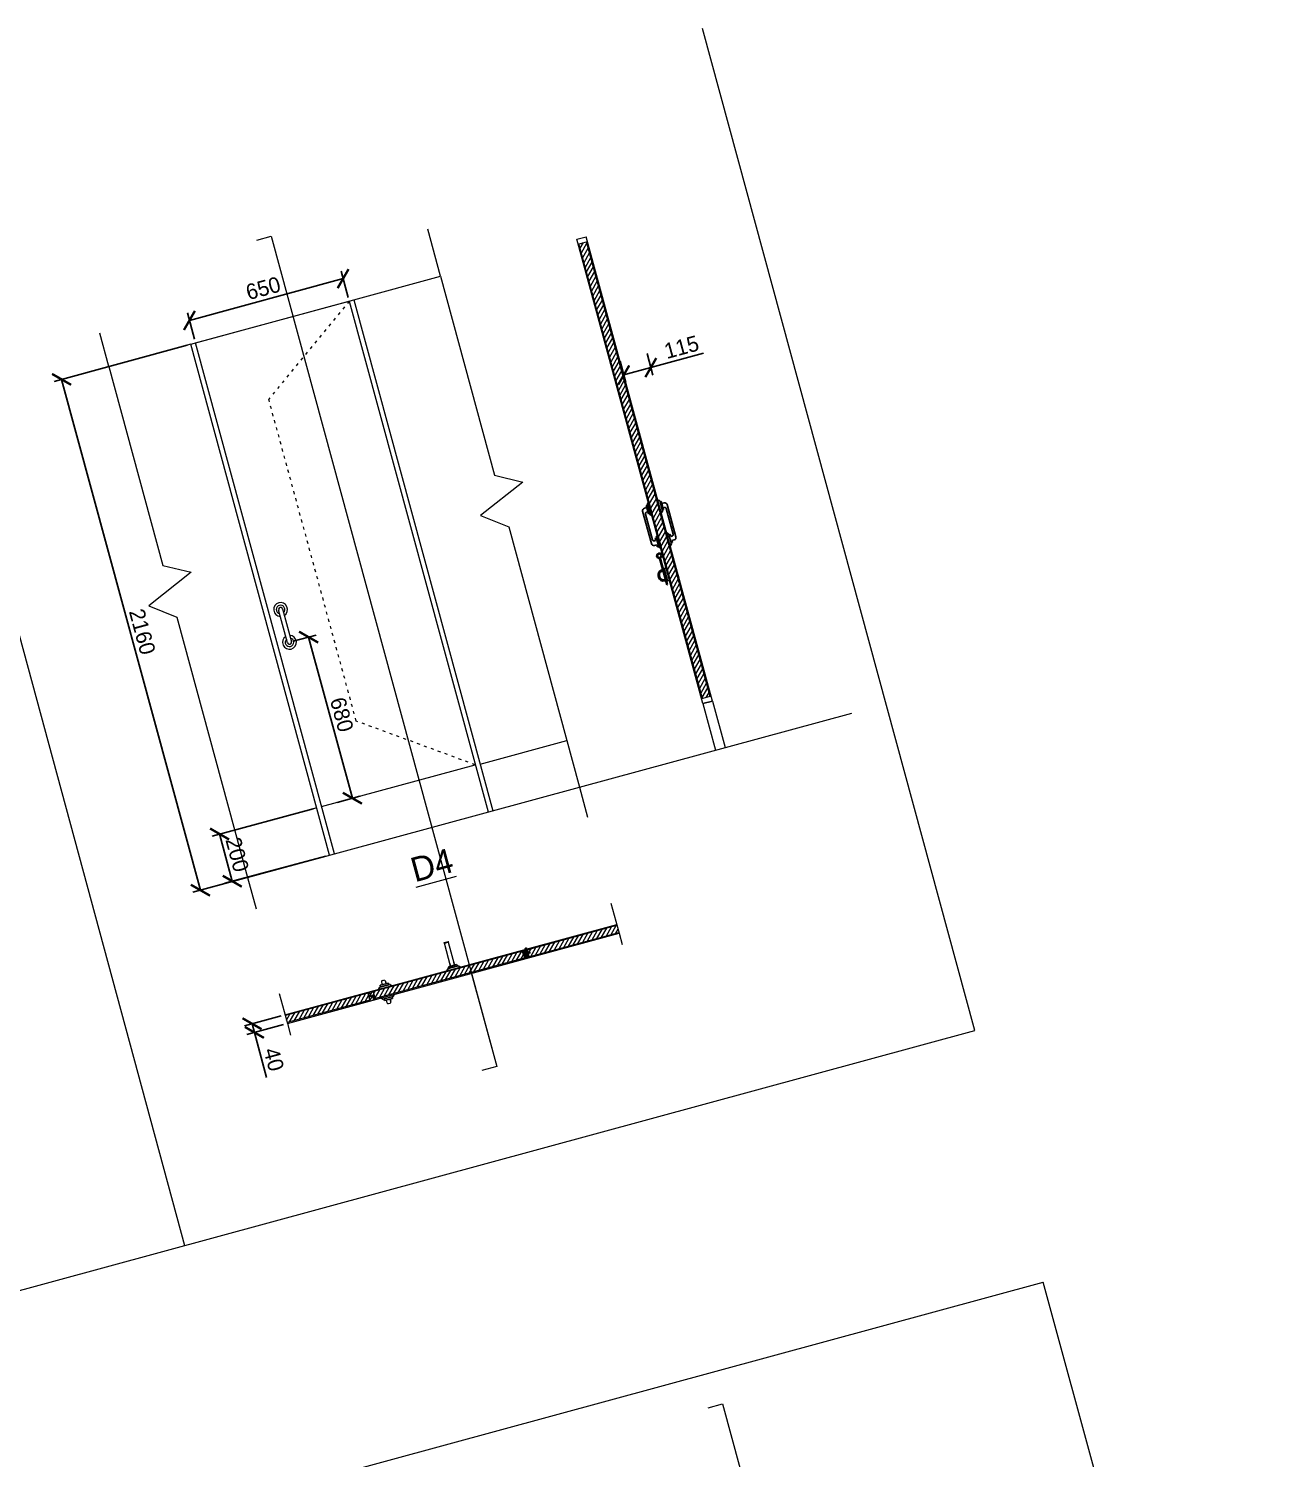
# Model space of a CAD drawing. Header units: millimetres. Extents: x -31731215 to 29997125, y -14487545 to 25622576.
# Drawn here: x 2271914 to 2277036, y -881538 to -875704 of the extents above; entities that cross this region are included whole.
import ezdxf

# ---------------------------------------------------------------- set-up
doc = ezdxf.new("R2010")
doc.units = ezdxf.units.MM
doc.header["$MEASUREMENT"] = 0
for name, pattern in [('1', [0]), ('ACAD_ISO03W100', [30, 12, -18]), ('HIDDEN2', [0.1875, 0.125, -0.0625])]:
    doc.linetypes.add(name, pattern=pattern)
for name, color, linetype, lineweight in [('DIMNSION', 156, 'Continuous', 15), ('ELE', 245, 'Continuous', 13), ('HATCH', 8, '1', 18), ('raling2', 245, 'Continuous', 9), ('THIN LINES', 54, 'Continuous', 0), ('toilet', 161, 'Continuous', 18), ('WALL', 10, '1', 20), ('walls', 10, 'Continuous', 20)]:
    doc.layers.add(name, color=color, linetype=linetype, lineweight=lineweight)
doc.layers.add('door outer', color=40, linetype='Continuous')
doc.layers.add('hard wear', color=54, linetype='Continuous')
doc.layers.add('hidden', color=7, linetype='ACAD_ISO03W100', lineweight=9, true_color=0x873171)
doc.dimstyles.new('ISO-25', dxfattribs={"dimtxt": 63.5, "dimasz": 63.5, "dimexe": 31.75, "dimexo": 15.875, "dimgap": 15.875, "dimtad": 1, "dimtxsty": 'Standard', "dimblk1": 'ARCHTICK', "dimblk2": 'ARCHTICK', "dimsah": 1, "dimcen": 63.5, "dimadec": 0, "dimazin": 0, "dimtfac": 1, "dimtmove": 0, "dimatfit": 3, "dimfxl": 25.4, "dimarcsym": 0})

# ---------------------------------------------------------------- blocks, each defined once
blk = doc.blocks.new('SCREW')
at = {"layer": 'hard wear'}
h = blk.add_hatch(dxfattribs=at)
h.set_pattern_fill('ANSI31', color=256, scale=5, style=0)
h.set_pattern_definition([(45, (-69846.5451, 322117.2786), (-0.4419417382, 0.4419417382), [])])
h.paths.add_polyline_path([(0, 0.8), (0, -0.8), (5, -0.4), (5, 0.4)])
h.paths.add_polyline_path([(5, 0.4), (5, -0.4), (10.7, 0)])
for p, q in [((0, 0.8), (-0.6, 1.4)), ((-0.6, 1.4), (-0.6, 0.2)), ((-0.6, 0.2), (-0.4, 0.2)), ((-0.4, 0.2), (-0.4, -0.2)), ((0, -0.8), (0, 0.8)), ((0, 0.8), (10.7, 0)), ((0, -0.8), (10.7, 0)), ((-0.4, -0.2), (-0.6, -0.2)), ((-0.6, -0.2), (-0.6, -1.4)), ((-0.6, -1.4), (0, -0.8))]:
    blk.add_line(p, q, dxfattribs=at)
blk = doc.blocks.new('CADI SIDE')
for p, q in [((10.9, 129.3), (12.7, 129.3)), ((-7.7, 63.9), (-4, 63.9)), ((-7.7, 58.9), (-4, 58.9)), ((-4, 110.7), (-4, 0)), ((-4, 84.8), (0, 84.8)), ((-4, 71.9), (0, 71.9)), ((0, 110.7), (0, 0)), ((0, 63.9), (3.3, 63.9)), ((0, 59.9), (3.3, 59.9)), ((3.3, 67), (3.3, 14.7)), ((3.3, 67), (12.7, 67)), ((10.9, 115), (12.7, 115)), ((-27.7, 43.9), (-27.7, 37.8)), ((-22.7, 43.9), (-22.7, 37.8)), ((-7.7, 22.8), (-4, 22.8)), ((-7.7, 17.8), (-4, 17.8)), ((-4, 9.7), (0, 9.7)), ((-4, 0), (0, 0)), ((0, 21.8), (3.3, 21.8)), ((0, 17.8), (3.3, 17.8)), ((3.3, 14.7), (12.7, 14.7))]:
    blk.add_line(p, q)
for radius in [8.37, 7.5]:
    blk.add_circle((-2, 122.2), radius)
for centre, radius, start, end in [((-2, 122.2), 10.9, 40.01214, 255.36101), ((-2, 122.2), 10, 50.33102, 309.66898), ((8.4, 137.7), 8.82, 229.51602, 286.55449), ((-7.7, 43.9), 20, 90, 180), ((-7.7, 43.9), 15, 90, 180), ((-5, 110.7), 1, 0, 75.36101), ((1, 110.7), 1, 104.63899, 180), ((-2, 122.2), 10.9, 284.63899, 319.98786), ((8.4, 106.6), 8.82, 73.44551, 130.48398), ((-7.7, 37.8), 20, 180, 270), ((-7.7, 37.8), 15, 180, 270)]:
    blk.add_arc(centre, radius, start, end)
blk = doc.blocks.new('_ArchTick')
at = {"color": 0, "linetype": 'ByBlock', "const_width": 0.15}
blk.add_lwpolyline([(-0.5, -0.5), (0.5, 0.5)], dxfattribs=at)
blk = doc.blocks.new('*D597')
at = {"layer": 'Defpoints', "color": 0, "transparency": 16777216}
for p in [(2272576.2, -876991.7), (2273142.9, -879076.1), (2272615.5, -879219.5)]:
    blk.add_point(p, dxfattribs=at)
at = {"layer": 'THIN LINES', "color": 0, "lineweight": -2, "transparency": 16777216}
for p, q in [((2272560.9, -876995.9), (2272018.2, -877143.4)), ((2272048.8, -877135.1), (2272615.5, -879219.5)), ((2273127.6, -879080.2), (2272584.8, -879227.8))]:
    blk.add_line(p, q, dxfattribs=at)
at = {"layer": 'THIN LINES', "color": 0, "lineweight": -2, "transparency": 16777216, "xscale": 63.50000000000001, "yscale": 63.50000000000001, "zscale": 63.50000000000001}
for p, rotation in [((2272048.8, -877135.1), 105.2086876161795), ((2272615.5, -879219.5), 285.2086876161794)]:
    blk.add_blockref('_ArchTick', p, dxfattribs=dict(at, rotation=rotation))
at = {"layer": 'THIN LINES', "color": 0, "transparency": 16777216, "insert": (2272378.1, -878164.8), "char_height": 63.5, "attachment_point": 5, "rotation": 285.20869}
blk.add_mtext('2160', dxfattribs=at)
blk = doc.blocks.new('*D598')
at = {"layer": 'Defpoints', "color": 0, "transparency": 16777216}
for p in [(2273090.6, -878883.6), (2273142.3, -879076.2), (2272745.4, -879182.8)]:
    blk.add_point(p, dxfattribs=at)
at = {"layer": 'THIN LINES', "color": 0, "lineweight": -2, "transparency": 16777216}
for p, q in [((2273075.2, -878887.7), (2272663.1, -878998.4)), ((2272693.7, -878990.1), (2272745.4, -879182.8)), ((2273127, -879080.3), (2272714.8, -879191))]:
    blk.add_line(p, q, dxfattribs=at)
at = {"layer": 'THIN LINES', "color": 0, "lineweight": -2, "transparency": 16777216, "xscale": 63.50000000000001, "yscale": 63.50000000000001, "zscale": 63.50000000000001}
for p, rotation in [((2272693.7, -878990.1), 105.0291756555292), ((2272745.4, -879182.8), 285.0291756555292)]:
    blk.add_blockref('_ArchTick', p, dxfattribs=dict(at, rotation=rotation))
at = {"layer": 'THIN LINES', "color": 0, "transparency": 16777216, "insert": (2272765.6, -879074.1), "char_height": 63.5, "attachment_point": 5, "rotation": 285.02918}
blk.add_mtext('200', dxfattribs=at)
blk = doc.blocks.new('*D599')
at = {"layer": 'Defpoints', "color": 0, "transparency": 16777216}
for p in [(2272979.1, -878208), (2273157.7, -878865.3), (2273235.8, -878844.1)]:
    blk.add_point(p, dxfattribs=at)
at = {"layer": 'THIN LINES', "color": 0, "lineweight": -2, "transparency": 16777216}
for p, q in [((2272994.4, -878203.9), (2273087.7, -878178.5)), ((2273057.1, -878186.8), (2273235.8, -878844.1)), ((2273173.1, -878861.1), (2273266.4, -878835.8))]:
    blk.add_line(p, q, dxfattribs=at)
at = {"layer": 'THIN LINES', "color": 0, "lineweight": -2, "transparency": 16777216, "xscale": 63.50000000000001, "yscale": 63.50000000000001, "zscale": 63.50000000000001}
for p, rotation in [((2273057.1, -878186.8), 105.208687616175), ((2273235.8, -878844.1), 285.208687616175)]:
    blk.add_blockref('_ArchTick', p, dxfattribs=dict(at, rotation=rotation))
at = {"layer": 'THIN LINES', "color": 0, "transparency": 16777216, "insert": (2273192.4, -878503), "char_height": 63.5, "attachment_point": 5, "rotation": 285.20869}
blk.add_mtext('680', dxfattribs=at)
blk = doc.blocks.new('*D600')
at = {"layer": 'Defpoints', "color": 0, "transparency": 16777216}
for p in [(2272960.6, -879727.6), (2272835.8, -879799.9), (2272970.3, -879763.3)]:
    blk.add_point(p, dxfattribs=at)
at = {"layer": 'THIN LINES', "color": 0, "lineweight": -2, "transparency": 16777216}
for p, q in [((2272945.2, -879731.8), (2272795.5, -879772.5)), ((2272955, -879767.5), (2272805.2, -879808.2)), ((2272826.1, -879764.2), (2272835.8, -879799.9)), ((2272835.8, -879799.9), (2272885.8, -879983.7))]:
    blk.add_line(p, q, dxfattribs=at)
at = {"layer": 'THIN LINES', "color": 0, "lineweight": -2, "transparency": 16777216, "xscale": 63.50000000000001, "yscale": 63.50000000000001, "zscale": 63.50000000000001}
for p, rotation in [((2272826.1, -879764.2), 105.208687616024), ((2272835.8, -879799.9), 285.2086876160241)]:
    blk.add_blockref('_ArchTick', p, dxfattribs=dict(at, rotation=rotation))
at = {"layer": 'THIN LINES', "color": 0, "transparency": 16777216, "insert": (2272915.1, -879909.9), "char_height": 63.5, "attachment_point": 5, "rotation": 285.20869}
blk.add_mtext('40', dxfattribs=at)
blk = doc.blocks.new('*D566')
at = {"layer": 'Defpoints', "color": 0, "transparency": 16777216}
for p in [(2274323.9, -877044.9), (2274434.2, -877014.9), (2274453.8, -877087.1)]:
    blk.add_point(p, dxfattribs=at)
at = {"layer": 'THIN LINES', "color": 0, "lineweight": -2, "transparency": 16777216}
for p, q in [((2274438.4, -877030.2), (2274462.2, -877117.7)), ((2274453.8, -877087.1), (2274668.3, -877028.8)), ((2274328.1, -877060.2), (2274351.8, -877147.7)), ((2274343.5, -877117.1), (2274453.8, -877087.1))]:
    blk.add_line(p, q, dxfattribs=at)
at = {"layer": 'THIN LINES', "color": 0, "lineweight": -2, "transparency": 16777216, "xscale": 63.50000000000001, "yscale": 63.50000000000001, "zscale": 63.50000000000001}
for p, rotation in [((2274453.8, -877087.1), 15.20868761614181), ((2274343.5, -877117.1), 195.2086876161418)]:
    blk.add_blockref('_ArchTick', p, dxfattribs=dict(at, rotation=rotation))
at = {"layer": 'THIN LINES', "color": 0, "transparency": 16777216, "insert": (2274579.2, -877003.6), "char_height": 63.5, "attachment_point": 5, "rotation": 15.20869}
blk.add_mtext('115', dxfattribs=at)
blk = doc.blocks.new('*D643')
at = {"layer": 'Defpoints', "color": 0, "transparency": 16777216}
for p in [(2273197.8, -876724.1), (2273222.8, -876816), (2272595.5, -876986.5)]:
    blk.add_point(p, dxfattribs=at)
at = {"layer": 'THIN LINES', "color": 0, "lineweight": -2, "transparency": 16777216}
for p, q in [((2273218.6, -876800.6), (2273189.5, -876693.5)), ((2272570.6, -876894.6), (2273197.8, -876724.1)), ((2272591.4, -876971.2), (2272562.2, -876864))]:
    blk.add_line(p, q, dxfattribs=at)
at = {"layer": 'THIN LINES', "color": 0, "lineweight": -2, "transparency": 16777216, "xscale": 63.50000000000001, "yscale": 63.50000000000001, "zscale": 63.50000000000001}
for p, rotation in [((2273197.8, -876724.1), 15.2086876161717), ((2272570.6, -876894.6), 195.2086876161717)]:
    blk.add_blockref('_ArchTick', p, dxfattribs=dict(at, rotation=rotation))
at = {"layer": 'THIN LINES', "color": 0, "transparency": 16777216, "insert": (2272871.7, -876763.4), "char_height": 63.5, "attachment_point": 5, "rotation": 15.20869}
blk.add_mtext('650', dxfattribs=at)

msp = doc.modelspace()

# ---------------------------------------------------------------- hatches: boundary and pattern name
at = {"layer": 'HATCH'}
h = msp.add_hatch(dxfattribs=at)
h.set_pattern_fill('ANSI31', color=256, scale=15, angle=60.2086876, style=0)
h.set_pattern_definition([(285.2086876, (2287292.9477, -1210605.3248), (-1.809331366, -0.49187906), [])])
h.paths.add_polyline_path([(2273944.622, -879468.072), (2273934.481, -879471.228), (2273944.049, -879466.6), (2273941.801, -879460.826), (2273928.254, -879464.509), (2273929.555, -879467.803), (2273928.484, -879468.094), (2273939.557, -879496.131), (2273940.646, -879495.835), (2273941.947, -879499.129), (2273955.387, -879495.475), (2273953.679, -879491.026), (2273953.569, -879491.056), (2273950.646, -879483.546), (2273940.582, -879486.678), (2273950.077, -879482.085)])
h = msp.add_hatch(dxfattribs=at)
h.set_pattern_fill('ANSI31', color=256, scale=80, angle=15.2086876, style=0)
h.set_pattern_definition([(60.2086876, (1654488.208, -512383.948), (-8.67840798, 4.96842378), [])])
h.paths.add_polyline_path([(2273323.213, -879667.36), (2273307.975, -879671.503), (2273298.268, -879635.799), (2273303.857, -879634.28), (2273308.972, -879653.097), (2273318.622, -879650.473)])
h.paths.add_polyline_path([(2273330.732, -879665.318), (2273325.143, -879666.836), (2273320.027, -879648.019), (2273310.378, -879650.642), (2273305.787, -879633.755), (2273321.025, -879629.612)])
at = {"layer": 'THIN LINES'}
h = msp.add_hatch(dxfattribs=at)
h.set_pattern_fill('JIS_WOOD', color=256, scale=20, angle=15.2086876)
h.set_pattern_definition([(60.208688, (2275442.313, -937844.473), (-12.2731222, 7.0264123), [])])
h.paths.add_polyline_path([(2274191.551, -876573.312), (2274160.671, -876581.707), (2274665.234, -878437.693), (2274696.113, -878429.299)])
h = msp.add_hatch(dxfattribs=at)
h.set_pattern_fill('JIS_WOOD', color=256, scale=20, angle=15.2086876)
h.set_pattern_definition([(60.208688, (2122239.732, -968542.831), (-12.2731222, 7.0264123), [])])
h.paths.add_polyline_path([(2273928.484, -879468.094), (2273321.942, -879632.986), (2273329.802, -879661.897), (2273939.557, -879496.131)])
h.paths.add_polyline_path([(2273299.186, -879639.173), (2272961.48, -879730.98), (2272969.34, -879759.891), (2273307.045, -879668.084)])
h.paths.add_polyline_path([(2274315.653, -879362.839), (2273948.352, -879462.693), (2273952.035, -879476.243), (2273962.522, -879474.215), (2273952.452, -879477.775), (2273956.211, -879491.603), (2274323.513, -879391.75)])

# ---------------------------------------------------------------- linework, layer by layer
at = {"layer": 'DIMNSION'}
for p, q in [((2274444.306, -877636.467), (2274446.336, -877635.915)), ((2274480.975, -877626.498), (2274478.945, -877627.05)), ((2274458.918, -877691.309), (2274461.225, -877690.682)), ((2274496.141, -877681.19), (2274493.834, -877681.817)), ((2274480.44, -877770.473), (2274482.746, -877769.846)), ((2274517.662, -877760.354), (2274515.355, -877760.981)), ((2274532.274, -877815.196), (2274530.244, -877815.748)), ((2274495.605, -877825.164), (2274497.635, -877824.613)), ((2274517.157, -877904.443), (2274530.901, -877954.998)), ((2274553.827, -877894.475), (2274567.57, -877945.03))]:
    msp.add_line(p, q, dxfattribs=at)
at = {"layer": 'door outer'}
for p, q in [((2274518.917, -877950.866), (2274508.916, -877914.075)), ((2273942.056, -879460.756), (2273955.387, -879495.475))]:
    msp.add_line(p, q, dxfattribs=at)
at = {"layer": 'ELE'}
for p, q in [((2272576.241, -876991.719), (2273242.075, -876810.707)), ((2272595.54, -876986.472), (2273222.775, -876815.954)), ((2273222.775, -876815.954), (2273789.42, -878900.304)), ((2273242.075, -876810.707), (2273808.719, -878895.057)), ((2273142.885, -879076.069), (2272576.241, -876991.719)), ((2273162.185, -879070.822), (2272595.54, -876986.472)), ((2273109.853, -878878.325), (2273737.088, -878707.807)), ((2273928.254, -879464.509), (2273929.555, -879467.803)), ((2273928.484, -879468.094), (2273939.557, -879496.131)), ((2273940.646, -879495.835), (2273941.947, -879499.129)), ((2273307.975, -879671.503), (2273298.268, -879635.799)), ((2273303.857, -879634.28), (2273308.972, -879653.097)), ((2273305.787, -879633.755), (2273310.378, -879650.642)), ((2273308.972, -879653.097), (2273318.622, -879650.473)), ((2273310.378, -879650.642), (2273320.027, -879648.019)), ((2273323.213, -879667.36), (2273318.622, -879650.473)), ((2273325.143, -879666.836), (2273320.027, -879648.019)), ((2273330.731, -879665.317), (2273321.025, -879629.612))]:
    msp.add_line(p, q, dxfattribs=at)
at = {"layer": 'hard wear'}
for p, q in [((2274438.767, -877645.208), (2274444.306, -877636.467)), ((2274490.178, -877631.231), (2274480.975, -877626.498)), ((2274501.371, -877672.404), (2274490.178, -877631.231)), ((2274491.192, -877634.962), (2274496.161, -877633.611)), ((2274496.161, -877633.611), (2274505.257, -877667.068)), ((2274498.41, -877641.884), (2274508.104, -877639.248)), ((2274420.34, -877673.47), (2274456.203, -877805.388)), ((2274437.06, -877658.562), (2274427.367, -877661.197)), ((2274431.911, -877685.377), (2274460.153, -877789.262)), ((2274439.781, -877648.938), (2274434.811, -877650.289)), ((2274434.811, -877650.289), (2274443.907, -877683.746)), ((2274441.658, -877675.473), (2274436.829, -877676.786)), ((2274449.96, -877686.381), (2274438.767, -877645.208)), ((2274443.907, -877683.746), (2274448.876, -877682.395)), ((2274449.96, -877686.381), (2274458.918, -877691.309)), ((2274501.371, -877672.404), (2274496.141, -877681.19)), ((2274505.257, -877667.068), (2274500.287, -877668.419)), ((2274503.008, -877658.795), (2274507.837, -877657.482)), ((2274516.428, -877662.401), (2274544.67, -877766.286)), ((2274520.377, -877646.275), (2274556.24, -877778.193)), ((2274478.17, -877809.779), (2274468.476, -877812.415)), ((2274473.572, -877792.868), (2274468.744, -877794.181)), ((2274471.323, -877784.595), (2274476.293, -877783.244)), ((2274473.572, -877792.868), (2274471.323, -877784.595)), ((2274475.209, -877779.259), (2274480.44, -877770.473)), ((2274475.209, -877779.259), (2274486.402, -877820.432)), ((2274480.419, -877818.052), (2274478.17, -877809.779)), ((2274485.388, -877816.701), (2274480.419, -877818.052)), ((2274526.62, -877765.282), (2274517.662, -877760.354)), ((2274526.62, -877765.282), (2274537.814, -877806.455)), ((2274532.673, -877767.917), (2274527.704, -877769.268)), ((2274537.814, -877806.455), (2274532.274, -877815.196)), ((2274534.922, -877776.19), (2274532.673, -877767.917)), ((2274534.922, -877776.19), (2274539.751, -877774.877)), ((2274536.799, -877802.725), (2274541.769, -877801.374)), ((2274539.52, -877793.101), (2274549.214, -877790.466)), ((2274541.769, -877801.374), (2274539.52, -877793.101)), ((2274486.402, -877820.432), (2274495.605, -877825.164)), ((2273942.548, -879461.113), (2273954.094, -879490.913)), ((2273955.377, -879490.564), (2273946.959, -879459.6)), ((2273957.141, -879495.023), (2273947.106, -879458.11)), ((2273953.569, -879491.056), (2273954.094, -879490.913)), ((2273955.377, -879490.564), (2273955.891, -879490.425)), ((2273626.535, -879539.562), (2273621.85, -879548.35)), ((2273667.707, -879528.369), (2273626.535, -879539.562)), ((2273628.411, -879531.73), (2273661.868, -879522.635)), ((2273630.265, -879538.548), (2273628.411, -879531.73)), ((2273652.34, -879525.225), (2273649.433, -879514.535)), ((2273650.453, -879525.738), (2273650.398, -879525.534)), ((2273661.868, -879522.635), (2273663.722, -879529.453)), ((2273667.707, -879528.369), (2273676.466, -879533.502)), ((2273347.335, -879615.465), (2273342.651, -879624.252)), ((2273388.508, -879604.272), (2273347.335, -879615.465)), ((2273349.212, -879607.632), (2273382.669, -879598.537)), ((2273351.066, -879614.451), (2273349.212, -879607.632)), ((2273373.14, -879601.127), (2273370.234, -879590.437)), ((2273371.254, -879601.64), (2273371.198, -879601.436)), ((2273382.669, -879598.537), (2273384.522, -879605.355)), ((2273388.508, -879604.272), (2273397.267, -879609.404)), ((2273360.583, -879664.196), (2273352.094, -879658.99)), ((2273401.756, -879653.003), (2273360.583, -879664.196)), ((2273364.314, -879663.182), (2273366.167, -879670)), ((2273366.167, -879670), (2273399.624, -879660.905)), ((2273388.209, -879664.008), (2273388.264, -879664.212)), ((2273390.095, -879663.495), (2273393.002, -879674.185)), ((2273399.624, -879660.905), (2273397.77, -879654.087)), ((2273401.756, -879653.003), (2273406.711, -879644.142))]:
    msp.add_line(p, q, dxfattribs=at)
at = {"layer": 'hard wear', "linetype": 'HIDDEN2', "ltscale": 0.03}
msp.add_line((2273941.313, -879459.571), (2273953.569, -879491.056), dxfattribs=at)
at = {"layer": 'hard wear'}
msp.add_circle((2273944.141, -879458.571), 2.588, dxfattribs=at)
for centre, radius, start, end in [((2274510.727, -877648.898), 10, 15.2086876, 105.2086876), ((2274429.99, -877670.847), 10, 105.2086876, 195.2086876), ((2274438.665, -877683.541), 7, 105.2086876, 195.2086876), ((2274509.673, -877664.237), 7, 15.2086876, 105.2086876), ((2274465.853, -877802.765), 10, 195.2086876, 285.2086876), ((2274466.907, -877787.426), 7, 195.2086876, 285.2086876), ((2274537.915, -877768.122), 7, 285.2086876, 15.2086876), ((2274546.59, -877780.816), 10, 285.2086876, 15.2086876), ((2273944.141, -879458.571), 3, 237.9066752, 203.4877353)]:
    msp.add_arc(centre, radius, start, end, dxfattribs=at)
at = {"layer": 'HATCH'}
for p, q in [((2273595.704, -876714.571), (2273543.243, -876521.598)), ((2273595.704, -876714.571), (2273816.409, -877526.414)), ((2272241.531, -877082.712), (2272204.628, -876946.97)), ((2272241.531, -877082.712), (2272462.236, -877894.556)), ((2273932.088, -877553.92), (2273759.067, -877691.008)), ((2273816.409, -877526.414), (2273932.088, -877553.92)), ((2273759.067, -877691.008), (2273873.759, -877737.373)), ((2273873.759, -877737.373), (2274162.348, -878798.921)), ((2272577.915, -877922.061), (2272404.894, -878059.149)), ((2272462.236, -877894.556), (2272577.915, -877922.061)), ((2272404.894, -878059.149), (2272519.586, -878105.514)), ((2272519.586, -878105.514), (2272808.175, -879167.062)), ((2274162.348, -878798.921), (2274195.541, -878921.016)), ((2272808.175, -879167.062), (2272842.981, -879295.09)), ((2274291.181, -879272.82), (2274324.443, -879395.169)), ((2273943.385, -879495.09), (2273935.526, -879466.18)), ((2272937.008, -879640.961), (2272970.27, -879763.311))]:
    msp.add_line(p, q, dxfattribs=at)
at = {"layer": 'hidden'}
for p, q in [((2273222.775, -876815.954), (2272894.303, -877215.644)), ((2273251.465, -878529.434), (2272894.303, -877215.644)), ((2273737.088, -878707.807), (2273251.465, -878529.434))]:
    msp.add_line(p, q, dxfattribs=at)
at = {"layer": 'raling2'}
for p, q in [((2272971.248, -878210.358), (2272934.74, -878076.066)), ((2272950.452, -878071.795), (2272986.96, -878206.087))]:
    msp.add_line(p, q, dxfattribs=at)
for centre, radius, start, end in [((2272942.645, -878074.111), 28.377, 301.8799032, 268.537472), ((2272942.645, -878074.111), 17.364, 313.1677975, 257.2495777), ((2272942.645, -878074.111), 8.143, 13.8894516, 196.5279236), ((2272979.055, -878208.042), 28.377, 121.8799032, 88.537472), ((2272979.055, -878208.042), 17.364, 133.1677975, 77.2495777), ((2272979.055, -878208.042), 8.143, 193.8894517, 16.5279236)]:
    msp.add_arc(centre, radius, start, end, dxfattribs=at)
at = {"layer": 'THIN LINES'}
for p, q in [((2275776.866, -879792.227), (2274665.395, -875703.786)), ((2271439.567, -876580.749), (2272551.037, -880669.191)), ((2274156.811, -876582.756), (2274195.41, -876572.262)), ((2274665.234, -878437.693), (2274160.671, -876581.707)), ((2274696.113, -878429.299), (2274191.551, -876573.312)), ((2273242.075, -876810.707), (2273595.704, -876714.571)), ((2272576.241, -876991.719), (2272241.531, -877082.712)), ((2274699.973, -878428.249), (2274661.374, -878438.743)), ((2274705.22, -878447.549), (2274666.621, -878458.042)), ((2274666.621, -878458.042), (2274718.209, -878647.806)), ((2274705.22, -878447.549), (2274756.808, -878637.313)), ((2274162.348, -878798.921), (2275274.07, -878496.691)), ((2273757.07, -878705.071), (2274110.699, -878608.934)), ((2272808.175, -879167.062), (2274162.348, -878798.921)), ((2273090.554, -878883.571), (2272755.844, -878974.565)), ((2273948.352, -879462.693), (2274315.653, -879362.839)), ((2273956.211, -879491.603), (2274323.513, -879391.75)), ((2273610.395, -879432.999), (2273626.106, -879428.727)), ((2273611.182, -879435.894), (2273626.893, -879431.622)), ((2273636.628, -879529.496), (2273611.182, -879435.894)), ((2273626.893, -879431.622), (2273652.34, -879525.225)), ((2274324.443, -879395.169), (2274337.078, -879441.647)), ((2273929.555, -879467.803), (2273321.942, -879632.986)), ((2273940.646, -879495.835), (2273329.802, -879661.897)), ((2273633.722, -879518.806), (2273636.628, -879529.496)), ((2273354.523, -879594.709), (2273357.429, -879605.399)), ((2273358.036, -879588.572), (2273364.098, -879586.924)), ((2273299.186, -879639.173), (2272961.48, -879730.98)), ((2273307.045, -879668.084), (2272969.34, -879759.891)), ((2273303.853, -879634.266), (2273305.783, -879633.741)), ((2273313.567, -879669.998), (2273315.497, -879669.473)), ((2273377.29, -879678.457), (2273374.384, -879667.767)), ((2273383.427, -879681.97), (2273389.488, -879680.322)), ((2262396.749, -883429.703), (2275776.866, -879792.227)), ((2272970.27, -879763.311), (2272983.203, -879810.883)), ((2262675.822, -884456.247, 0), (2276055.939, -880818.772)), ((2277035.867, -884423.347), (2276055.939, -880818.772))]:
    msp.add_line(p, q, dxfattribs=at)
for centre, radius, start, end in [((2273610.788, -879434.446), 1.5, 105.2086876, 285.2086876), ((2273626.5, -879430.175), 1.5, 285.2086876, 105.2086876), ((2273359.347, -879593.397), 5, 105.2086876, 195.2086876), ((2273365.409, -879591.749), 5, 15.2086876, 105.2086876), ((2273382.115, -879677.145), 5, 195.2086876, 285.2086876), ((2273388.177, -879675.497), 5, 285.2086876, 15.2086876)]:
    msp.add_arc(centre, radius, start, end, dxfattribs=at)
at = {"layer": 'WALL'}
for points in [[(2272845.588, -876566.778), (2272904.018, -876550.893)], [(2272904.018, -876550.893), (2273824.954, -879938.469)], [(2273718.17, -879545.676), (2273824.954, -879938.469), (2273763.709, -879955.119)]]:
    msp.add_lwpolyline(points, dxfattribs=at)
at = {"layer": 'WALL', "elevation": 0}
for points in [[(2274688.431, -881331.291), (2274746.861, -881315.407)], [(2274746.861, -881315.407), (2275667.796, -884702.983)]]:
    msp.add_lwpolyline(points, dxfattribs=at)
at = {"layer": 'walls'}
for p, q in [((2274151.565, -876563.456), (2274190.164, -876552.963)), ((2274666.621, -878458.042), (2274151.565, -876563.456)), ((2274705.22, -878447.549), (2274190.164, -876552.963)), ((2274666.621, -878458.042), (2274705.22, -878447.549)), ((2272960.514, -879727.62), (2274314.687, -879359.479)), ((2272970.27, -879763.311), (2274324.443, -879395.169))]:
    msp.add_line(p, q, dxfattribs=at)

# ---------------------------------------------------------------- block references
at = {"layer": 'hard wear', "rotation": 15.20868761617166}
msp.add_blockref('CADI SIDE', (2274522.492, -877972.468), dxfattribs=at)
at = {"layer": 'walls', "xscale": -1, "rotation": 21.55122282932037}
for p in [(2273944.387, -879467.316), (2273944.387, -879467.316), (2273950.489, -879482.765), (2273950.489, -879482.765)]:
    msp.add_blockref('SCREW', p, dxfattribs=at)
at = {"layer": 'walls', "rotation": 15.20868761617166}
msp.add_blockref('SCREW', (2273952.244, -879477.009), dxfattribs=at)
msp.add_blockref('SCREW', (2273952.244, -879477.009), dxfattribs=at)

# ---------------------------------------------------------------- texts
at = {"layer": 'toilet', "insert": (2273490.757, -879187.607), "char_height": 100, "width": 1094.92895, "attachment_point": 7, "rotation": 15.2086876}
msp.add_mtext('{\\LD4}', dxfattribs=at)

# ---------------------------------------------------------------- dimensions: what is measured, and where the dimension line sits
at = {"layer": 'THIN LINES'}
for p1, p2, distance, picture, middle in [((2272595.54, -876986.472), (2273222.775, -876815.954), 95.179, '*D643', (2272871.695, -876763.411)), ((2272576.241, -876991.719), (2273142.885, -879076.069), -546.56, '*D597', (2272378.102, -878164.782))]:
    dim = msp.add_aligned_dim(p1=p1, p2=p2, distance=distance, dimstyle='ISO-25', dxfattribs=at)
    dim.commit()
    dim.dimension.update_dxf_attribs({"geometry": picture, "text_midpoint": middle})
for p1, p2, distance, text, picture, middle in [((2274323.894, -877044.878), (2274434.207, -877014.889), -74.813, '115', '*D566', (2274579.21, -877003.643)), ((2272979.055, -878208.042), (2273157.737, -878865.307), 80.854, '680', '*D599', (2273192.375, -878502.97)), ((2273090.554, -878883.571), (2273142.282, -879076.233), -410.887, '200', '*D598', (2272765.582, -879074.1)), ((2272960.563, -879727.606), (2272970.27, -879763.311), -139.355, '40', '*D600', (2272915.069, -879909.927))]:
    dim = msp.add_aligned_dim(p1=p1, p2=p2, distance=distance, text=text, dimstyle='ISO-25', dxfattribs=at)
    dim.commit()
    dim.dimension.update_dxf_attribs({"geometry": picture, "text_midpoint": middle})

doc.saveas('drawing.dxf')
